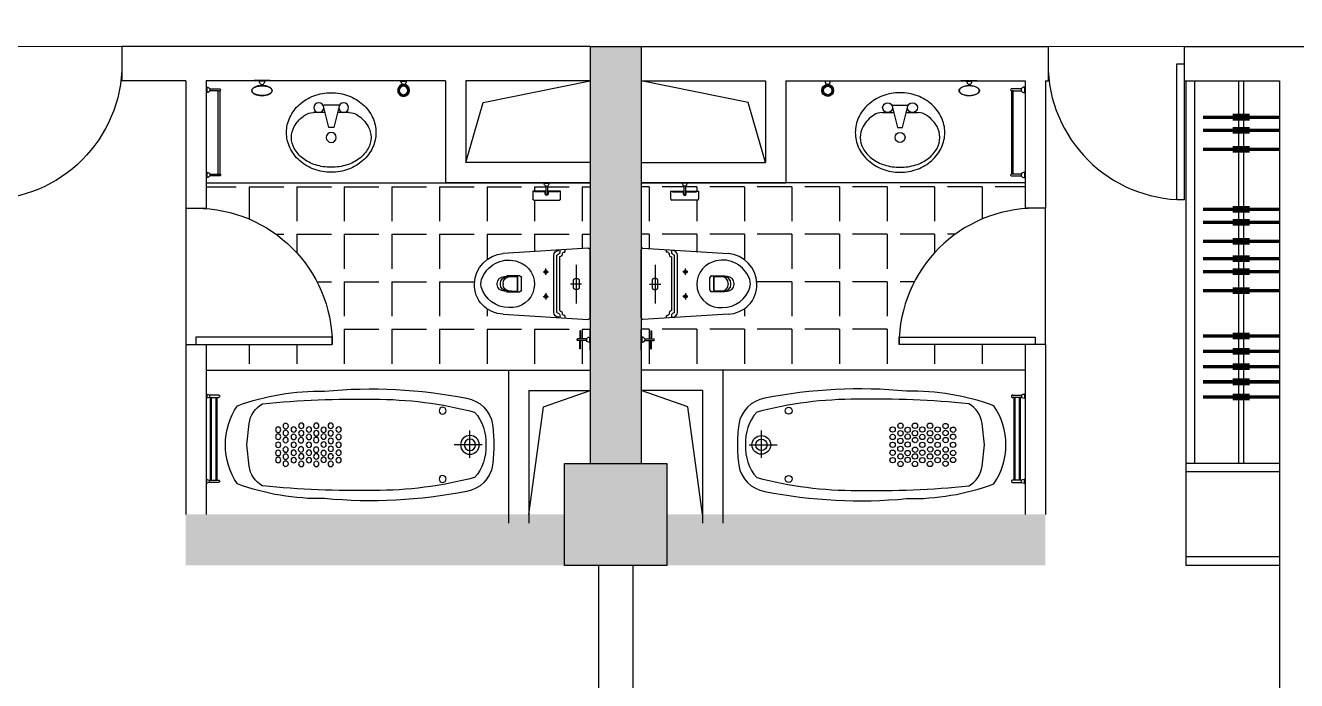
# Model space of a CAD drawing. Header units: centimetres. Extents: x 8510 to 15034, y -974 to 2536.
# Drawn here: x 9344 to 10091, y 357 to 742 of the extents above; entities that cross this region are included whole.
import ezdxf

# ---------------------------------------------------------------- set-up
doc = ezdxf.new("R2010")
doc.units = ezdxf.units.CM
for name, color, linetype in [('5', 5, 'Continuous'), ('BH', 3, 'Continuous'), ('DEBAN', 8, 'Continuous'), ('P5', 5, 'Continuous'), ('楼梯', 6, 'Continuous'), ('灰', 8, 'Continuous'), ('窗线', 2, 'Continuous'), ('轴线', 1, 'Continuous')]:
    doc.layers.add(name, color=color, linetype=linetype)
doc.layers.add('图层1', color=8, linetype='Continuous', lineweight=5)

# ---------------------------------------------------------------- blocks, each defined once
blk = doc.blocks.new('1')
at = {"layer": '楼梯'}
blk.add_lwpolyline([(3442.8, 18714.9), (2692.8, 18714.9), (2692.8, 18754.9), (3442.8, 18754.9)], close=True, dxfattribs=at)
blk.add_arc((3442.8, 18714.9), 750, 90, 180, dxfattribs=at)
blk = doc.blocks.new('9')
at = {"layer": '5'}
for p, q in [((-325710.2, -98261.4), (-325710.2, -98537.3)), ((-325782.7, -98279.8), (-325730.2, -98279.8)), ((-325730.2, -98294.8), (-325782.7, -98294.8)), ((-325774.1, -98779.8), (-325774.1, -98294.8)), ((-325768.1, -98779.8), (-325768.1, -98294.8)), ((-325742.2, -98779.8), (-325742.2, -98294.8)), ((-325736.2, -98779.8), (-325736.2, -98294.8)), ((-325730.2, -98279.8), (-325730.2, -98294.8)), ((-325714.2, -98276.8), (-325714.2, -98297.8)), ((-325712.2, -98274.8), (-325712.2, -98299.8)), ((-325710.2, -98537.3), (-325710.2, -98813.2)), ((-325730.2, -98779.8), (-325782.7, -98779.8)), ((-325730.2, -98794.8), (-325730.2, -98779.8)), ((-325714.2, -98797.8), (-325714.2, -98776.8)), ((-325712.2, -98799.8), (-325712.2, -98774.8)), ((-325782.7, -98794.8), (-325730.2, -98794.8))]:
    blk.add_line(p, q, dxfattribs=at)
for centre, radius, start, end in [((-325782.7, -98287.3), 7.5, 89.99723, 270.0039), ((-325713, -98327.4), 50.6, 91.36349, 109.87582), ((-325713, -98247.2), 50.6, 250.12598, 268.63471), ((-325712.2, -98276.8), 2, 90, 180), ((-325712.2, -98297.8), 2, 180, 270), ((-325710.2, -98274.8), 2, 90, 180), ((-325710.2, -98299.8), 2, 180, 270), ((-325782.7, -98787.3), 7.5, 89.9961, 270.00277), ((-325713, -98827.4), 50.6, 91.36529, 109.87402), ((-325712.2, -98776.8), 2, 90, 180), ((-325710.2, -98774.8), 2, 90, 180), ((-325713, -98747.2), 50.6, 250.12418, 268.63651), ((-325712.2, -98797.8), 2, 180, 270), ((-325710.2, -98799.8), 2, 180, 270)]:
    blk.add_arc(centre, radius, start, end, dxfattribs=at)
blk = doc.blocks.new('8')
at = {"layer": '5'}
for p, q in [((-323082, -96702.7), (-323206.5, -96716.2)), ((-322957.4, -96716.2), (-323082, -96702.7)), ((-323082, -98085), (-323082, -97920.2)), ((-323006, -98012.7), (-323167.2, -98012.7))]:
    blk.add_line(p, q, dxfattribs=at)
for centre, radius in [((-323192.7, -96930.7), 15.7), ((-323170.8, -96886.3), 15.7), ((-323151.6, -96930.7), 15.7), ((-323129.7, -96886.3), 15.7), ((-323109.8, -96930.1), 15.7), ((-323082, -96886.3), 15.7), ((-323054.1, -96930.1), 15.7), ((-323034.2, -96886.3), 15.7), ((-323012.4, -96930.7), 15.7), ((-322993.1, -96886.3), 15.7), ((-322971.2, -96930.7), 15.7), ((-323172.1, -96977.7), 15.7), ((-323128.4, -96977.7), 15.7), ((-323082, -96977.7), 15.7), ((-323035.5, -96977.7), 15.7), ((-322991.8, -96977.7), 15.7), ((-323194, -97022), 15.7), ((-323172.1, -97067.1), 15.7), ((-323150.3, -97022), 15.7), ((-323128.4, -97067.1), 15.7), ((-323108.5, -97020.1), 15.7), ((-323082, -97067.1), 15.7), ((-323055.4, -97020.1), 15.7), ((-323035.5, -97067.1), 15.7), ((-323013.7, -97022), 15.7), ((-322991.8, -97067.1), 15.7), ((-322970, -97022), 15.7), ((-323194, -97110.2), 15.7), ((-323170.2, -97153.3), 15.7), ((-323150.3, -97110.2), 15.7), ((-323130.4, -97153.3), 15.7), ((-323110.4, -97109.5), 15.7), ((-323083.9, -97153.3), 15.7), ((-323053.5, -97109.5), 15.7), ((-323033.6, -97153.3), 15.7), ((-323013.7, -97110.2), 15.7), ((-322993.7, -97153.3), 15.7), ((-322970, -97110.2), 15.7), ((-323194, -97195.1), 15.7), ((-323150.3, -97195.1), 15.7), ((-323105.3, -97195.7), 15.7), ((-323058.6, -97195.7), 15.7), ((-323013.7, -97195.1), 15.7), ((-322970, -97195.1), 15.7), ((-323172.1, -97241.4), 15.7), ((-323128.4, -97241.4), 15.7), ((-323082, -97241.4), 15.7), ((-323035.5, -97241.4), 15.7), ((-322991.8, -97241.4), 15.7), ((-323282.8, -97851.9), 20.2), ((-322881.2, -97851.9), 20.2), ((-323082, -98012.7), 55), ((-323082, -98012.7), 33.2)]:
    blk.add_circle(centre, radius, dxfattribs=at)
for centre, radius, start, end in [((-323081.5, -96987.2), 411, 90.07241, 124.04031), ((-323082.5, -96987.2), 411, 55.95969, 89.92759), ((-321999.2, -97131.5), 1399, 159.7224, 181.13194), ((-324164.7, -97131.5), 1399, 358.86806, 20.2776), ((-323189.7, -96867.3), 152, 96.34581, 151.0816), ((-322974.2, -96867.3), 152, 28.9184, 83.65419), ((-318001.3, -97342.2), 5349.6, 174.11665, 181.13722), ((-328162.6, -97342.2), 5349.6, 358.86278, 5.88335), ((-320521.5, -97432.9), 2889.4, 174.56406, 191.16837), ((-325642.4, -97432.9), 2889.4, 348.83163, 5.43594), ((-321063, -97456.8), 2286.9, 179.78746, 194.77114), ((-325100.9, -97456.8), 2286.9, 345.22886, 0.21254), ((-323173, -97961.7), 185.8, 189.5382, 261.26967), ((-323099.3, -97840.4), 265.5, 228.73676, 273.73307), ((-323064.7, -97840.4), 265.5, 266.26693, 311.26324), ((-322990.9, -97961.7), 185.8, 278.73033, 350.4618), ((-323085.1, -97259.6), 893.3, 262.52933, 270.19746), ((-323078.9, -97259.6), 893.3, 269.80254, 277.47067)]:
    blk.add_arc(centre, radius, start, end, dxfattribs=at)
blk = doc.blocks.new('A$C0AD875A0')
at = {"layer": 'BH'}
for p, q in [((248.3, 204.5), (219.1, 87.6)), ((277.5, 204.5), (248.3, 204.5)), ((306.7, 87.6), (277.5, 204.5)), ((226.4, 116.8), (156.7, 116.8)), ((368.9, 116.8), (299.4, 116.8)), ((306.7, 73), (219.1, 73))]:
    blk.add_line(p, q, dxfattribs=at)
blk.add_lwpolyline([(0, 233.7, 0.109452), (19.5, 145.6, 0.102376), (77, 68.4, 0.093737), (160.9, 18.2, 0.088426), (262.9, 0, 0.088426), (364.9, 18.2, 0.093737), (448.8, 68.4, 0.102376), (506.3, 145.6, 0.109452), (525.8, 233.7, 0.109452), (506.3, 321.7, 0.102376), (448.8, 398.9, 0.093737), (364.9, 449.2, 0.088426), (262.9, 467.4, 0.088426), (160.9, 449.2, 0.093737), (77, 398.9, 0.102376), (19.5, 321.7, 0.109452)], format="xyb", close=True, dxfattribs=at)
for centre in [(262.9, 262.9), (189.9, 87.6), (335.9, 87.6)]:
    blk.add_circle(centre, 29.2, dxfattribs=at)
for centre, radius, start, end in [((210.7, 236.1), 188.3, 126.8699, 151.0888), ((242.3, 194), 241, 107.25794, 126.8699), ((262.9, 127.6), 310.6, 90, 107.25794), ((262.9, 127.6), 310.6, 72.74206, 90), ((283.5, 194), 241, 53.1301, 72.74206), ((315.1, 236.1), 188.3, 28.9112, 53.1301), ((162.2, 262.9), 133, 151.0888, 180), ((363.6, 262.9), 133, 0, 28.9112), ((162.2, 262.9), 133, 180, 208.9112), ((363.6, 262.9), 133, 331.0888, 0), ((210.7, 289.6), 188.3, 208.9112, 233.1301), ((315.1, 289.6), 188.3, 302.25981, 331.0888), ((242.3, 331.8), 241, 233.1301, 236.09549), ((156.7, 204.5), 87.6, 236.09549, 270), ((368.9, 204.5), 87.6, 270, 302.25981)]:
    blk.add_arc(centre, radius, start, end, dxfattribs=at)
blk = doc.blocks.new('4')
at = {"layer": '5'}
for p, q in [((-325729.3, -96757.6), (-325789.3, -96757.6)), ((-325789.3, -96767.6), (-325786.8, -96767.6)), ((-325776.8, -96767.6), (-325786.8, -96767.6)), ((-325786.8, -96767.6), (-325786.8, -97257.6)), ((-325776.8, -97257.6), (-325776.8, -96767.6)), ((-325776.8, -96767.6), (-325729.3, -96767.6)), ((-325729.3, -96757.6), (-325729.3, -96767.6)), ((-325710.8, -96747.1), (-325710.8, -96778.1)), ((-325707.3, -96732), (-325707.3, -97285.6)), ((-325707.3, -96745.1), (-325707.3, -96780.1)), ((-325786.8, -97257.6), (-325789.3, -97257.6)), ((-325789.3, -97267.6), (-325729.3, -97267.6)), ((-325776.8, -97257.6), (-325786.8, -97257.6)), ((-325729.3, -97257.6), (-325776.8, -97257.6)), ((-325729.3, -97257.6), (-325729.3, -97267.6)), ((-325710.8, -97247.1), (-325710.8, -97278.1)), ((-325707.3, -97245.1), (-325707.3, -97280.1))]:
    blk.add_line(p, q, dxfattribs=at)
for centre, radius, start, end in [((-325786.4, -96762.6), 5.75, 119.60202, 240.39798), ((-325710.9, -96768.3), 21.2, 89.52525, 149.6598), ((-325710.9, -96756.9), 21.2, 210.31948, 270.49547), ((-325707.4, -96748.9), 3.8, 87.50244, 151.83199), ((-325707.4, -96776.3), 3.8, 208.16801, 272.49756), ((-325786.4, -97262.6), 5.75, 119.60202, 240.39798), ((-325710.9, -97268.4), 21.2, 89.52525, 149.6598), ((-325710.9, -97256.9), 21.2, 210.31948, 270.49547), ((-325707.4, -97248.9), 3.8, 87.50244, 151.83199), ((-325707.4, -97276.4), 3.8, 208.16801, 272.49756)]:
    blk.add_arc(centre, radius, start, end, dxfattribs=at)
blk = doc.blocks.new('2')
at = {"layer": '5'}
for p, q in [((-327289.3, -96716.7), (-327229.1, -96716.7)), ((-327213.6, -96720.2), (-327244.6, -96720.2)), ((-327234.1, -96738.7), (-327234.1, -96739.3)), ((-327234.1, -96739.3), (-327234.1, -96748.7)), ((-327224.2, -96740.7), (-327234.1, -96740.7)), ((-327234.1, -96748.7), (-327234, -96749.4)), ((-327229.1, -96716.7), (-327168.8, -96716.7)), ((-327224.5, -96748.7), (-327224.6, -96749.3)), ((-327224.1, -96739.3), (-327224.5, -96748.7)), ((-327224.1, -96738.7), (-327224.1, -96739.3))]:
    blk.add_line(p, q, dxfattribs=at)
for radius in [35, 33, 27, 25]:
    blk.add_circle((-327229.1, -96773.9), radius, dxfattribs=at)
for centre, radius, start, end in [((-327242.8, -96716.9), 3.8, 177.50244, 241.83199), ((-327223.4, -96720.4), 21.2, 179.50453, 239.68052), ((-327229.1, -96752.5), 14.6, 69.99763, 110.00237), ((-327234.8, -96720.4), 21.2, 300.3402, 0.47475), ((-327215.4, -96716.9), 3.8, 298.16801, 2.49756)]:
    blk.add_arc(centre, radius, start, end, dxfattribs=at)
blk = doc.blocks.new('3')
at = {"layer": '5'}
for p, q in [((-326309.8, -96716.3), (-326260.9, -96716.3)), ((-326276.4, -96719.8), (-326245.4, -96719.8)), ((-326255.9, -96738.3), (-326265.9, -96738.3)), ((-326265.9, -96738.3), (-326265.6, -96745.7)), ((-326260.9, -96716.3), (-326214.9, -96716.3)), ((-326255.9, -96738.3), (-326256.2, -96745.7))]:
    blk.add_line(p, q, dxfattribs=at)
for centre, radius, start, end in [((-326274.6, -96716.5), 3.8, 177.50244, 241.83199), ((-326255.2, -96720), 21.2, 179.50453, 239.68052), ((-326266.6, -96720), 21.2, 300.31948, 0.49547), ((-326247.2, -96716.5), 3.8, 298.16801, 2.49756)]:
    blk.add_arc(centre, radius, start, end, dxfattribs=at)
at = {"layer": '5', "extrusion": (0, 0, -1)}
blk.add_ellipse((-326260.9, -96775.3), major_axis=(-60, 0), ratio=0.49598, start_param=3.141593, end_param=9.424778, dxfattribs=at)
at = {"layer": '5'}
blk.add_open_spline([(-326201.9, -96775.3), (-326201.9, -96777.3), (-326202.3, -96779.3), (-326204, -96783.2), (-326205.3, -96785.1), (-326208.7, -96788.8), (-326210.8, -96790.6), (-326215.7, -96793.9), (-326218.6, -96795.4), (-326224.9, -96798.1), (-326228.3, -96799.4), (-326235.7, -96801.4), (-326239.6, -96802.2), (-326247.6, -96803.4), (-326251.8, -96803.8), (-326260.2, -96804.2), (-326264.4, -96804.1), (-326273.9, -96803.5), (-326279.1, -96802.8), (-326289, -96800.7), (-326293.7, -96799.4), (-326302, -96796.1), (-326305.7, -96794.1), (-326311.4, -96790.3), (-326313.5, -96788.5), (-326316.8, -96784.6), (-326318.1, -96782.6), (-326319.7, -96778.6), (-326320, -96776.6), (-326319.8, -96772.6), (-326319.2, -96770.5), (-326317.2, -96766.6), (-326315.7, -96764.6), (-326311.9, -96760.8), (-326309.6, -96759.1), (-326304.2, -96755.8), (-326301.1, -96754.2), (-326294.4, -96751.6), (-326290.7, -96750.4), (-326282.9, -96748.6), (-326278.8, -96747.9), (-326270.3, -96746.9), (-326266, -96746.6), (-326257.3, -96746.5), (-326253, -96746.8), (-326244.5, -96747.6), (-326240.4, -96748.3), (-326232.5, -96750.1), (-326228.7, -96751.2), (-326221.8, -96753.7), (-326218.6, -96755.2), (-326213.1, -96758.4), (-326210.6, -96760.2), (-326206.7, -96763.9), (-326205.1, -96765.9), (-326202.9, -96769.8), (-326202.2, -96771.8), (-326201.9, -96774.4), (-326201.9, -96774.8), (-326201.9, -96775.3)], degree=3, knots=[0, 0, 0, 0, 0.212569, 0.212569, 0.425137, 0.425137, 0.637706, 0.637706, 0.850274, 0.850274, 1.062843, 1.062843, 1.275411, 1.275411, 1.48798, 1.48798, 1.700548, 1.700548, 1.97117, 1.97117, 2.241791, 2.241791, 2.512412, 2.512412, 2.731114, 2.731114, 2.949816, 2.949816, 3.168518, 3.168518, 3.38722, 3.38722, 3.605922, 3.605922, 3.824624, 3.824624, 4.043326, 4.043326, 4.262028, 4.262028, 4.48073, 4.48073, 4.699432, 4.699432, 4.918134, 4.918134, 5.136836, 5.136836, 5.355538, 5.355538, 5.57424, 5.57424, 5.792942, 5.792942, 6.011644, 6.011644, 6.230346, 6.230346, 6.283185, 6.283185, 6.283185, 6.283185], dxfattribs=at)
blk = doc.blocks.new('6')
at = {"layer": '5'}
for p, q in [((-327723, -97323.3), (-327668.8, -97323.3)), ((-327654.8, -97326.4), (-327682.7, -97326.4)), ((-327673.3, -97343.1), (-327673.3, -97390.9)), ((-327664.3, -97343.1), (-327673.3, -97343.1)), ((-327668.8, -97323.3), (-327614.5, -97323.3)), ((-327664.3, -97343.1), (-327664.3, -97390.9)), ((-327749.8, -97420.3), (-327749.8, -97371.7)), ((-327749.8, -97371.7), (-327677.4, -97371.7)), ((-327593.2, -97425.7), (-327744.4, -97425.7)), ((-327739.8, -97373.8), (-327739.8, -97377.4)), ((-327739.8, -97373.8), (-327673.3, -97373.8)), ((-327739.8, -97377.4), (-327673.3, -97377.4)), ((-327702.2, -97373.8), (-327702.2, -97377.4)), ((-327677.4, -97371.7), (-327677.4, -97389.1)), ((-327664.3, -97373.8), (-327598.8, -97373.8)), ((-327664.3, -97377.4), (-327598.8, -97377.4)), ((-327660.2, -97389.1), (-327660.2, -97371.7)), ((-327660.2, -97371.7), (-327587.8, -97371.7)), ((-327598.8, -97373.8), (-327598.8, -97377.4)), ((-327587.8, -97371.7), (-327587.8, -97420.3))]:
    blk.add_line(p, q, dxfattribs=at)
for centre, radius, start, end in [((-327681.1, -97323.4), 3.42, 177.50244, 241.83199), ((-327663.7, -97326.6), 19.1, 179.50453, 239.68052), ((-327673.9, -97326.6), 19.1, 300.3402, 0.47475), ((-327656.5, -97323.4), 3.42, 298.16801, 2.49756), ((-327744.2, -97420.1), 5.54, 181.38637, 268.61363), ((-327668.8, -97389.1), 8.59, 180, 0), ((-327668.8, -97388.3), 5.18, 209.60202, 330.39798), ((-327593.2, -97420.3), 5.4, 270.03278, 359.96722)]:
    blk.add_arc(centre, radius, start, end, dxfattribs=at)
blk = doc.blocks.new('7')
at = {"layer": '5'}
for p, q in [((-327911.6, -98043.2), (-327911.6, -97982.9)), ((-327908.1, -98027.7), (-327908.1, -98058.7)), ((-327889.6, -98038.2), (-327836.4, -98038.2)), ((-327889.6, -98038.2), (-327889.6, -98048.2)), ((-327855.4, -97989.8), (-327851.4, -97989.8)), ((-327855.4, -97989.8), (-327855.4, -98038.2)), ((-327851.4, -97989.8), (-327851.4, -98038.2)), ((-327911.6, -98103.4), (-327911.6, -98043.2)), ((-327889.6, -98048.2), (-327836.4, -98048.2)), ((-327855.4, -98096.6), (-327855.4, -98048.2)), ((-327855.4, -98096.6), (-327851.4, -98096.6)), ((-327851.4, -98096.6), (-327851.4, -98048.2))]:
    blk.add_line(p, q, dxfattribs=at)
for centre, radius, start, end in [((-327911.4, -98029.5), 3.8, 28.16801, 92.49756), ((-327907.9, -98048.9), 21.2, 30.3402, 90.47475), ((-327839.3, -98043.2), 5.75, 299.60202, 60.39798), ((-327911.4, -98056.9), 3.8, 267.50244, 331.83199), ((-327907.9, -98037.5), 21.2, 269.50453, 329.68052)]:
    blk.add_arc(centre, radius, start, end, dxfattribs=at)
blk = doc.blocks.new('5')
at = {"layer": '5'}
for p, q in [((-327911.3, -97734.5), (-327911.3, -97535.2)), ((-327900.7, -97525.2), (-327401.1, -97556.8)), ((-327763.6, -97535.2), (-327763.6, -97548.5)), ((-327732.3, -97576.8), (-327732.3, -97734.5)), ((-327715.9, -97734.5), (-327715.9, -97566)), ((-327698, -97900.9), (-327698, -97568.1)), ((-327829.1, -97622.5), (-327829.1, -97850.1)), ((-327636.5, -97664), (-327666, -97664)), ((-327651.3, -97682.6), (-327651.3, -97644.7)), ((-327911.3, -97933.9), (-327911.3, -97734.5)), ((-327861.6, -97735.9), (-327795.8, -97735.9)), ((-327847.7, -97714), (-327847.7, -97757.7)), ((-327823, -97704), (-327837.7, -97704)), ((-327813, -97757.7), (-327813, -97714)), ((-327732.3, -97734.5), (-327732.3, -97892.2)), ((-327715.9, -97903), (-327715.9, -97734.5)), ((-327507.7, -97734.5), (-327507.7, -97698)), ((-327507.7, -97771), (-327507.7, -97734.5)), ((-327497.7, -97688), (-327419.2, -97688)), ((-327484.4, -97692), (-327484.4, -97777.9)), ((-327449.7, -97692), (-327484.4, -97692)), ((-327484.4, -97692), (-327439.7, -97692)), ((-327484.4, -97777.9), (-327484.4, -97692)), ((-327468.7, -97692), (-327424, -97692)), ((-327405.7, -97692), (-327450.4, -97692)), ((-327399.7, -97732), (-327399.7, -97737.9)), ((-327384, -97737.9), (-327384, -97732)), ((-327365.7, -97737.9), (-327365.7, -97732)), ((-327837.7, -97767.7), (-327823, -97767.7)), ((-327636.5, -97808.4), (-327666, -97808.4)), ((-327651.3, -97789.8), (-327651.3, -97827.7)), ((-327419.2, -97781), (-327497.7, -97781)), ((-327439.7, -97777.9), (-327484.4, -97777.9)), ((-327424, -97777.9), (-327468.7, -97777.9)), ((-327450.4, -97777.9), (-327405.7, -97777.9)), ((-327401.1, -97912.2), (-327900.7, -97943.8)), ((-327763.6, -97920.5), (-327763.6, -97933.8))]:
    blk.add_line(p, q, dxfattribs=at)
for centre in [(-327651.3, -97664), (-327651.3, -97808.4)]:
    blk.add_circle(centre, 9.53, dxfattribs=at)
for centre, radius, start, end in [((-327901.3, -97535.2), 10, 86.37411, 180), ((-327760, -97562.5), 14.4, 29.84213, 104.26527), ((-327729.8, -97558.8), 18.1, 168.69266, 262.01589), ((-327711, -97543.4), 23.1, 165.45125, 257.66163), ((-327728, -97568.1), 30, 0, 90), ((-327432.9, -97761.7), 166.8, 23.83546, 109.49888), ((-327415.1, -97740.2), 183.9, 1.77454, 85.63448), ((-327445.9, -97736.2), 138.4, 107.95051, 274.88977), ((-327837.7, -97714), 10, 90, 180), ((-327823, -97714), 10, 0, 90), ((-327497.7, -97698), 10, 90, 180), ((-327439.7, -97732), 40, 0, 90), ((-327439.7, -97737.9), 40, 270, 0), ((-327424, -97732), 40, 0, 90), ((-327424, -97737.9), 40, 270, 0), ((-327405.7, -97732), 40, 0, 90), ((-327405.7, -97737.9), 40, 270, 0), ((-327404.2, -97739.2), 173, 271.0304, 1.56058), ((-327344.4, -97732.8), 74.7, 345.52156, 30.95564), ((-327837.7, -97757.7), 10, 180, 270), ((-327823, -97757.7), 10, 270, 0), ((-327497.7, -97771), 10, 180, 270), ((-327432.9, -97707.3), 166.8, 269.57886, 344.64064), ((-327729.8, -97910.2), 18.1, 97.98411, 191.30734), ((-327901.3, -97933.9), 10, 180, 273.62589), ((-327760, -97906.5), 14.4, 255.73473, 330.15787), ((-327711, -97925.6), 23.1, 102.33837, 194.54875), ((-327728, -97900.9), 30, 270, 0)]:
    blk.add_arc(centre, radius, start, end, dxfattribs=at)

msp = doc.modelspace()

# ---------------------------------------------------------------- hatches: boundary and pattern name
at = {"layer": '灰'}
h = msp.add_hatch(dxfattribs=at)
h.set_pattern_fill('ANGLE', scale=4, style=0)
h.set_pattern_definition([(360, (-26930.528, 954.627), (-6e-13, -27.94), [20.32, -7.62]), (270, (-26930.528, 954.627), (-27.94, 6e-13), [20.32, -7.62])])
h.paths.add_polyline_path([(9624.56, 572.45), (9674.51, 569.29, 0.432873), (9675.58, 570.29), (9675.58, 559.08, 0.267007), (9675.26, 558.88, 0.268578), (9673.41, 557.83), (9669.99, 557.83), (9669.99, 562.66), (9669.59, 562.66), (9669.59, 557.83), (9668.09, 557.83, 0.58199), (9668.09, 556.83), (9669.59, 556.83), (9669.59, 551.99), (9669.99, 551.99), (9669.99, 556.83), (9673.41, 556.83, 0.268772), (9675.26, 555.78, 0.267007), (9675.58, 555.58), (9675.58, 539.53), (9627.58, 539.53), (9450.08, 539.53), (9450.08, 554.63), (9524.08, 554.63), (9524.08, 558.89), (9523.96, 558.89, 0.39867), (9444.08, 634.63), (9450.08, 634.63), (9450.08, 649.63), (9648.43, 649.63, 0.288302), (9648.61, 649.31, 0.268578), (9649.56, 647.65), (9649.56, 644.57), (9649.15, 644.57), (9649.15, 644.79), (9641.91, 644.79), (9641.91, 639.93, 0.414549), (9642.45, 639.39), (9657.54, 639.39, 0.42846), (9658.11, 639.95), (9658.11, 644.79), (9650.87, 644.79), (9650.87, 644.57), (9650.46, 644.57), (9650.46, 647.65, 0.268772), (9651.4, 649.31, 0.288302), (9651.58, 649.63), (9655.43, 649.63), (9675.58, 649.63), (9675.58, 610.15, 0.432873), (9674.51, 611.15), (9624.56, 607.99, 0.383163), (9607.58, 590.22, 0.416926)])
h = msp.add_hatch(dxfattribs=at)
h.set_pattern_fill('ANGLE', scale=4, style=0)
h.set_pattern_definition([(180, (46311.682, 954.627), (-6e-13, -27.94), [20.32, -7.62]), (270, (46311.682, 954.627), (27.94, -6e-13), [20.32, -7.62])])
h.paths.add_polyline_path([(9756.6, 572.45), (9706.64, 569.29, -0.432873), (9705.58, 570.29), (9705.58, 559.08, -0.267007), (9705.9, 558.88, -0.268578), (9707.75, 557.83), (9711.16, 557.83), (9711.16, 562.66), (9711.56, 562.66), (9711.56, 557.83), (9713.06, 557.83, -0.58199), (9713.06, 556.83), (9711.56, 556.83), (9711.56, 551.99), (9711.16, 551.99), (9711.16, 556.83), (9707.75, 556.83, -0.268772), (9705.9, 555.78, -0.267007), (9705.58, 555.58), (9705.58, 539.53), (9753.58, 539.53), (9931.08, 539.53), (9931.08, 554.63), (9857.08, 554.63), (9857.08, 558.89), (9857.19, 558.89, -0.39867), (9937.08, 634.63), (9931.08, 634.63), (9931.08, 649.63), (9732.72, 649.63, -0.288302), (9732.54, 649.31, -0.268578), (9731.6, 647.65), (9731.6, 644.57), (9732.01, 644.57), (9732.01, 644.79), (9739.25, 644.79), (9739.25, 639.93, -0.414549), (9738.71, 639.39), (9723.62, 639.39, -0.42846), (9723.05, 639.95), (9723.05, 644.79), (9730.29, 644.79), (9730.29, 644.57), (9730.7, 644.57), (9730.7, 647.65, -0.268772), (9729.75, 649.31, -0.288302), (9729.57, 649.63), (9725.73, 649.63), (9705.58, 649.63), (9705.58, 610.15, -0.432873), (9706.64, 611.15), (9756.6, 607.99, -0.383163), (9773.58, 590.22, -0.416926)])

# ---------------------------------------------------------------- linework, layer by layer
at = {"layer": '5', "color": 7, "linetype": 'Continuous', "ltscale": 0.83333}
for p, q in [((10056.58, 484.63), (10056.58, 709.63)), ((10059.58, 484.63), (10059.58, 709.63))]:
    msp.add_line(p, q, dxfattribs=at)
at = {"layer": '5', "color": 7}
for p, q in [((9450.08, 649.63), (9675.58, 649.63)), ((9931.08, 649.63), (9705.58, 649.63)), ((9450.08, 539.53), (9675.58, 539.53)), ((9931.08, 539.53), (9705.58, 539.53))]:
    msp.add_line(p, q, dxfattribs=at)
at = {"layer": '5', "color": 7, "linetype": 'Continuous', "ltscale": 0.83333}
for points, const_width in [([(10080.58, 688.15), (10035.58, 688.15)], 2), ([(10063.08, 688.15), (10053.08, 688.15)], 4), ([(10080.58, 680.41), (10035.58, 680.41)], 2), ([(10063.08, 680.41), (10053.08, 680.41)], 4), ([(10080.58, 669.33), (10035.58, 669.33)], 2), ([(10063.08, 669.33), (10053.08, 669.33)], 4), ([(10080.58, 634.05), (10035.58, 634.05)], 2), ([(10063.08, 634.05), (10053.08, 634.05)], 4), ([(10080.58, 626.31), (10035.58, 626.31)], 2), ([(10063.08, 626.31), (10053.08, 626.31)], 4), ([(10080.58, 615.23), (10035.58, 615.23)], 2), ([(10063.08, 615.23), (10053.08, 615.23)], 4), ([(10080.58, 605.05), (10035.58, 605.05)], 2), ([(10063.08, 605.05), (10053.08, 605.05)], 4), ([(10080.58, 597.31), (10035.58, 597.31)], 2), ([(10063.08, 597.31), (10053.08, 597.31)], 4), ([(10080.58, 586.23), (10035.58, 586.23)], 2), ([(10063.08, 586.23), (10053.08, 586.23)], 4), ([(10080.58, 559.5), (10035.58, 559.5)], 2), ([(10063.08, 559.5), (10053.08, 559.5)], 4), ([(10080.58, 550.53), (10035.58, 550.53)], 2), ([(10063.08, 550.53), (10053.08, 550.53)], 4), ([(10080.58, 541.57), (10035.58, 541.57)], 2), ([(10063.08, 541.57), (10053.08, 541.57)], 4), ([(10080.58, 532.6), (10035.58, 532.6)], 2), ([(10063.08, 532.6), (10053.08, 532.6)], 4), ([(10080.58, 523.63), (10035.58, 523.63)], 2), ([(10063.08, 523.63), (10053.08, 523.63)], 4)]:
    msp.add_lwpolyline(points, dxfattribs=dict(at, const_width=const_width))
at = {"layer": 'P5', "color": 7}
for p, q in [((10025.58, 709.63), (10025.58, 424.63)), ((10030.58, 709.63), (10030.58, 484.63)), ((10080.58, 484.63), (10025.58, 484.63)), ((10080.58, 479.63), (10025.58, 479.63)), ((10080.58, 429.63), (10025.58, 429.63)), ((10080.58, 424.63), (10025.58, 424.63))]:
    msp.add_line(p, q, dxfattribs=at)
at = {"layer": '图层1', "color": 7}
msp.add_lwpolyline([(9230.58, 904.63), (14250.58, 904.63), (14250.58, 729.63), (9230.58, 729.63)], close=True, dxfattribs=at)
at = {"layer": '灰', "color": 7}
for p, q in [((9438.08, 634.63), (9438.08, 554.63)), ((9943.08, 554.63), (9943.08, 634.63))]:
    msp.add_line(p, q, dxfattribs=at)
at = {"layer": '窗线', "color": 7}
for p, q in [((9612.8, 696.71), (9675.58, 709.63)), ((9768.36, 696.71), (9705.58, 709.63)), ((9602.58, 661.63), (9612.8, 696.71)), ((9778.58, 661.63), (9768.36, 696.71)), ((9648.11, 517.95), (9675.58, 527.53)), ((9733.04, 517.95), (9705.58, 527.53)), ((9639.58, 454.63), (9648.11, 517.95)), ((9741.58, 454.63), (9733.04, 517.95))]:
    msp.add_line(p, q, dxfattribs=at)
at = {"layer": '轴线', "color": 7}
for p, q in [((9675.58, 729.63), (9400.58, 729.63)), ((9400.58, 729.63), (9400.58, 709.63)), ((9675.58, 729.63), (9705.58, 729.63)), ((9675.58, 729.63), (9675.58, 484.63)), ((9705.58, 729.63), (9944.58, 729.63)), ((9705.58, 729.63), (9705.58, 484.63)), ((9944.58, 729.63), (9944.58, 709.63)), ((10024.58, 729.63), (10156.58, 729.63)), ((10024.58, 729.63), (10024.58, 709.63)), ((9438.08, 709.63), (9400.58, 709.63)), ((9438.08, 709.63), (9438.08, 634.63)), ((9450.08, 709.63), (9450.08, 634.63)), ((9590.58, 709.63), (9450.08, 709.63)), ((9590.58, 709.63), (9590.58, 649.63)), ((9675.58, 709.63), (9602.58, 709.63)), ((9602.58, 709.63), (9602.58, 661.63)), ((9705.58, 709.63), (9778.58, 709.63)), ((9778.58, 709.63), (9778.58, 661.63)), ((9790.58, 709.63), (9790.58, 649.63)), ((9790.58, 709.63), (9931.08, 709.63)), ((9931.08, 709.63), (9931.08, 634.63)), ((9943.08, 709.63), (9943.08, 634.63)), ((9943.08, 709.63), (9944.58, 709.63)), ((10024.58, 709.63), (10080.58, 709.63)), ((10080.58, 709.63), (10080.58, -221.87)), ((9675.58, 661.63), (9602.58, 661.63)), ((9705.58, 661.63), (9778.58, 661.63)), ((9675.58, 649.63), (9590.58, 649.63)), ((9705.58, 649.63), (9790.58, 649.63)), ((9438.08, 634.63), (9450.08, 634.63)), ((9943.08, 634.63), (9931.08, 634.63)), ((9438.08, 554.63), (9438.08, 454.63)), ((9438.08, 554.63), (9450.08, 554.63)), ((9450.08, 554.63), (9450.08, 454.63)), ((9943.08, 554.63), (9931.08, 554.63)), ((9931.08, 554.63), (9931.08, 454.63)), ((9943.08, 554.63), (9943.08, 454.63)), ((9627.58, 539.53), (9675.58, 539.53)), ((9627.58, 539.53), (9627.58, 449.5)), ((9753.58, 539.53), (9705.58, 539.53)), ((9753.58, 539.53), (9753.58, 449.5)), ((9639.58, 527.53), (9675.58, 527.53)), ((9639.58, 527.53), (9639.58, 449.5)), ((9741.58, 527.53), (9705.58, 527.53)), ((9741.58, 527.53), (9741.58, 449.5)), ((9680.58, 424.63), (9680.58, 42.13)), ((9700.58, 424.63), (9700.58, 42.13))]:
    msp.add_line(p, q, dxfattribs=at)
msp.add_lwpolyline([(9660.58, 484.63), (9720.58, 484.63), (9720.58, 424.63), (9660.58, 424.63)], close=True, dxfattribs=at)
for points in [[(9675.58, 469.63), (9705.58, 469.63), (9675.58, 729.63), (9705.58, 729.63)], [(9660.58, 484.63), (9720.58, 484.63), (9660.58, 424.63), (9720.58, 424.63)], [(9438.08, 424.63), (9943.08, 424.63), (9438.08, 454.63), (9943.08, 454.63)]]:
    msp.add_solid(points, dxfattribs=at)

# ---------------------------------------------------------------- block references
at = {"layer": '5', "color": 7, "linetype": 'Continuous', "extrusion": (0, 0, -1), "yscale": 0.1, "zscale": -0.1}
for name, p, xscale in [('3', (23143.26, 10381.3), 0.1), ('2', (23156.9, 10381.3), 0.1), ('2', (-42538.05, 10381.3), -0.1), ('3', (-42524.41, 10381.3), -0.1), ('4', (23120.65, 10380.51), 0.1), ('4', (-42501.8, 10380.51), -0.1), ('6', (23116.87, 10381.95), 0.1), ('6', (-42498.03, 10381.95), -0.1), ('5', (23115.55, 10363.67), 0.1), ('5', (-42496.71, 10363.67), -0.1), ('7', (23115.55, 10361.65), 0.1), ('7', (-42496.71, 10361.65), -0.1), ('9', (23120.95, 10352.83), 0.1), ('9', (-42502.1, 10352.83), -0.1)]:
    msp.add_blockref(name, p, dxfattribs=dict(at, xscale=xscale))
for p, xscale, rotation in [((196.28, -31812.64), 0.1, 270), ((-19577.44, -31812.64), -0.1, 90)]:
    msp.add_blockref('8', p, dxfattribs=dict(at, xscale=xscale, rotation=rotation))
at = {"layer": 'DEBAN', "color": 7, "yscale": 0.1, "zscale": 0.1, "rotation": 180}
for p, xscale in [((9497.21, 702.53), -0.1), ((9883.94, 702.53), 0.1)]:
    msp.add_blockref('A$C0AD875A0', p, dxfattribs=dict(at, xscale=xscale))
at = {"layer": '楼梯', "color": 7, "yscale": 0.1066666666651145, "zscale": 0.1066666666666667}
for p, xscale, rotation in [((7324.32, 352.4), -0.1066666666651145, 270), ((12020.83, 352.4), 0.1066666666651145, 90)]:
    msp.add_blockref('1', p, dxfattribs=dict(at, xscale=xscale, rotation=rotation))
at = {"layer": '楼梯', "color": 7, "yscale": 0.1066666666651145}
for p, xscale, zscale in [((9811.3, -1441.63), -0.1066666666665697, 0.1066666666666667), ((9569.85, -1441.63), 0.1066666666665697, 0.1066666666665697)]:
    msp.add_blockref('1', p, dxfattribs=dict(at, xscale=xscale, zscale=zscale))

doc.saveas('drawing.dxf')
